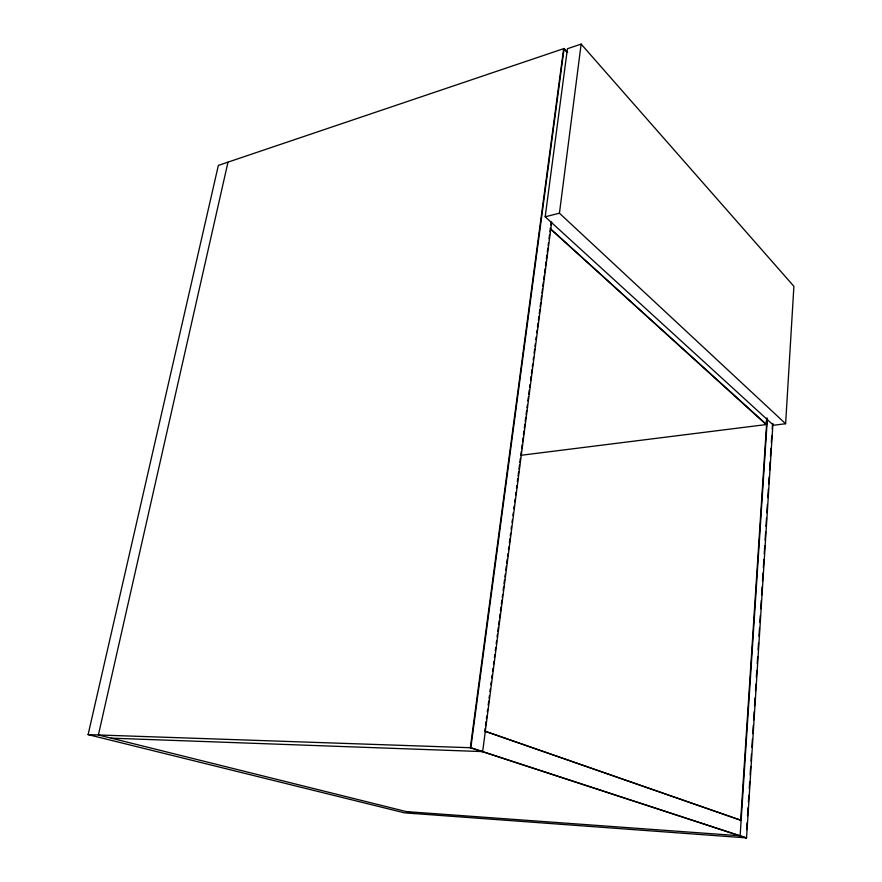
<?xml version="1.0" encoding="UTF-8"?>
<svg xmlns="http://www.w3.org/2000/svg" width="882" height="882" viewBox="0 0 882 882"><rect width="100%" height="100%" fill="white"/><g stroke="black" fill="none" stroke-linecap="round" stroke-linejoin="round"><path stroke-width="1.32" d="M785.619 423.735L793.899 286.319L581.15 44.1L567.435 48.731L545.186 216.785L773.503 425.245L785.619 423.735L559.431 213.201L581.15 44.1M746.635 829.631L747.065 822.774M747.506 815.916L748.035 807.68M748.388 802.19L748.818 795.332M749.259 788.475L749.7 781.617M750.13 774.76L750.659 766.524M751.012 761.034L751.442 754.176M751.883 747.319L752.412 739.083M752.765 733.592L753.283 725.368M753.636 719.877L754.165 711.642M754.507 706.151L755.036 697.927M755.477 691.058L755.918 684.2M756.348 677.343L756.789 670.485M757.23 663.617L757.66 656.759M758.101 649.902L758.542 643.044M758.983 636.187L759.501 627.951M759.854 622.46L760.295 615.603M760.725 608.745L761.254 600.51M761.607 595.019L762.125 586.795M762.478 581.304L763.007 573.068M763.36 567.578L763.878 559.353M764.231 553.863L764.76 545.627M765.113 540.137L765.631 531.912M765.984 526.422L766.513 518.186M766.855 512.696L767.384 504.471M767.825 497.613L768.343 489.378M768.696 483.887L769.137 477.03M769.578 470.172L770.096 461.936M770.449 456.446L770.978 448.221M771.32 442.731L771.761 435.873M772.202 429.005L772.467 424.892M567.655 52.468L564.105 48.51L218.361 165.397L88.101 734.618L404.386 812.829L746.547 837.9L772.952 423.47M766.502 419.556L766.171 424.573L550.346 228.758L766.579 424.518L521.505 455.233M740.659 820.646L767.009 417.87M767.318 419.193L740.119 835.794L406.337 811.605M484.813 731.123L485.166 728.389M485.53 725.666L486.059 721.564M486.412 718.841L486.776 716.107M487.305 712.017L487.658 709.293M488.198 705.192L488.727 701.102M489.08 698.379L489.444 695.644M489.973 691.554L490.326 688.831M490.866 684.73L491.219 682.007M491.759 677.916L492.112 675.182M492.641 671.092L493.005 668.369M493.534 664.267L493.887 661.544M494.427 657.454L494.78 654.72M495.309 650.629L495.673 647.895M496.202 643.805L496.555 641.082M497.095 636.991L497.448 634.257M497.801 631.534L498.341 627.433M498.694 624.71L499.223 620.619M499.587 617.885L500.116 613.795M500.469 611.072L501.009 606.97M501.362 604.247L501.902 600.157M502.255 597.423L502.608 594.7M503.148 590.598L503.677 586.508M504.03 583.785L504.57 579.694M504.923 576.96L505.276 574.237M505.816 570.136L506.345 566.046M506.698 563.322L507.238 559.221M507.591 556.498L507.944 553.764M508.484 549.673L508.837 546.95M509.377 542.86L509.906 538.759M510.259 536.035L510.623 533.301M511.152 529.211L511.505 526.488M512.045 522.387L512.398 519.663M512.927 515.573L513.291 512.839M513.82 508.749L514.173 506.025M514.713 501.924L515.066 499.201M515.606 495.111L515.959 492.377M516.488 488.286L516.841 485.563M517.381 481.462L517.734 478.739M518.087 476.004L518.627 471.914M518.98 469.191L519.52 465.09M519.873 462.366L520.402 458.276M520.766 455.542L521.295 451.452M521.648 448.729L522.188 444.627M522.541 441.904L523.07 437.814M523.434 435.08L523.963 430.989M524.316 428.266L524.856 424.165M525.209 421.442L525.749 417.351M526.102 414.617L526.631 410.527M526.995 407.793L527.348 405.07M527.877 400.979L528.417 396.889M528.77 394.155L529.299 390.065M529.663 387.33L530.016 384.607M530.545 380.517L531.085 376.416M531.438 373.692L531.978 369.602M532.331 366.868L532.684 364.145M533.224 360.054L533.577 357.32M534.106 353.23L534.646 349.14M534.999 346.406L535.352 343.682M535.892 339.581L536.245 336.858M536.774 332.768L537.138 330.033M537.491 327.31L538.02 323.22M538.384 320.486L538.913 316.395M539.266 313.661L539.806 309.571M540.159 306.848L540.688 302.758M541.052 300.023L541.581 295.933M541.934 293.199L542.474 289.109M542.827 286.385L543.367 282.284M543.72 279.561L544.249 275.471M544.613 272.736L545.142 268.646M545.495 265.923L546.035 261.822M546.388 259.099L546.917 255.008M547.281 252.274L547.81 248.184M548.163 245.461L548.527 242.726M549.056 238.636L549.596 234.546M549.949 231.812L550.478 227.721M550.842 224.987L551.195 222.264M551.658 222.154L482.663 751.596L111.198 738.157M746.547 837.9L470.845 747.738L564.105 48.51M227.997 162.145L98.387 734.971L414.132 813.546M545.186 216.785L559.431 213.201M88.101 734.618L470.845 747.738M746.106 837.867L470.327 747.716L563.653 48.653L566.321 51.63M485.309 731.321L741.123 820.359L485.309 731.321"/></g></svg>
